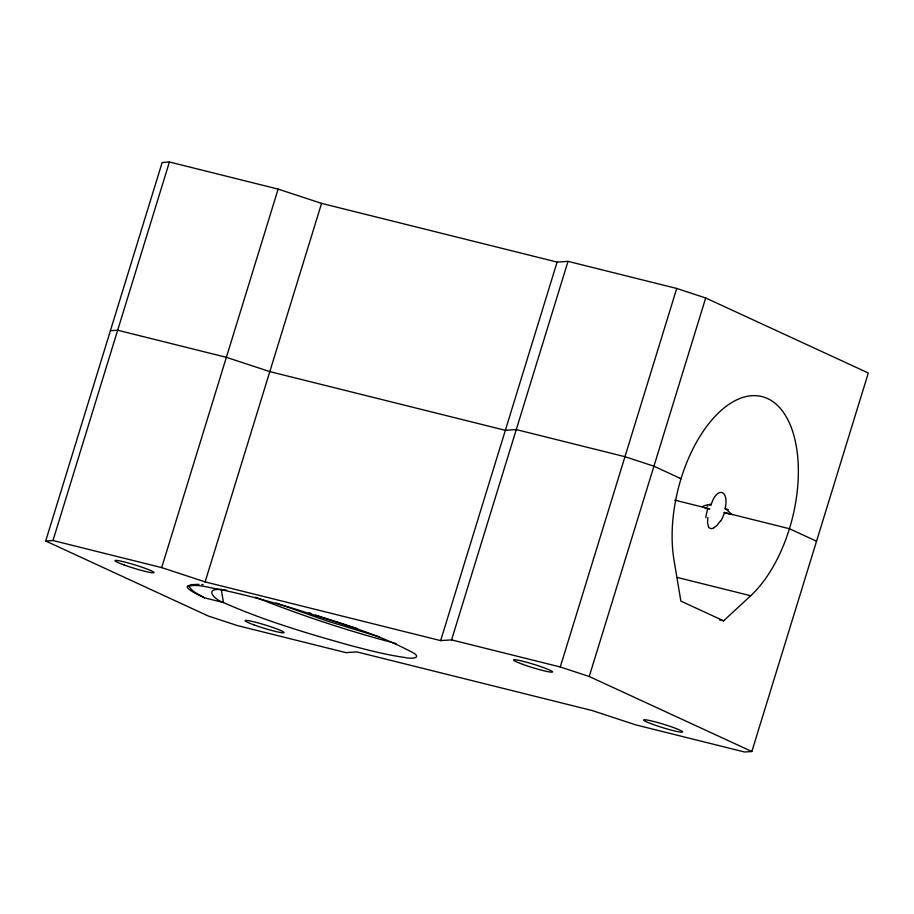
<?xml version="1.0" encoding="UTF-8"?>
<svg xmlns="http://www.w3.org/2000/svg" width="914" height="914" viewBox="0 0 914 914"><rect width="100%" height="100%" fill="white"/><g stroke="black" fill="none" stroke-linecap="round" stroke-linejoin="round"><path stroke-width="1.37" d="M188.89 585.486C191.152 591.941 199.195 594.26 204.462 597.825L223.473 602.566C264.329 620.686 307.344 633.459 350.325 645.455C368.296 650.151 386.348 654.881 404.776 657.474C407.952 658.503 422.051 659.188 414.488 653.556C376.991 632.945 335.015 621.92 294.502 608.804C270.178 601.618 245.695 594.877 220.88 589.599C209.98 588.228 198.258 583.463 187.404 586.411A126.429 10.797 17.1 0 0 204.462 597.825M707.836 517.438L707.539 522.739L708.499 526.727M45.7 541.008L162.155 162.486L169.421 161.995L278.13 189.095L321.568 203.376L557.106 262.09L568.017 261.358L676.726 288.458L705.688 297.975L868.3 372.992L751.845 751.514L744.579 752.005L635.87 724.905L592.432 710.624L356.894 651.911L345.983 652.642L237.274 625.542L208.312 616.025L45.7 541.008L52.978 540.517L161.687 567.617L205.124 581.898L440.651 640.611L451.573 639.88L560.271 666.98L589.233 676.497L751.845 751.514M52.978 540.517L169.421 161.995M161.687 567.617L278.13 189.095M205.124 581.898L321.568 203.376M440.651 640.611L557.106 262.09M451.573 639.88L568.017 261.358M560.271 666.98L676.726 288.458M589.233 676.497L705.688 297.975M720.198 521.197L716.702 525.664L713.537 527.984M187.404 586.4L191.037 584.652L199.046 584.343M723.614 620.823L750.691 595.745A110.411 58.942 -76 0 0 796.437 447.049A110.411 58.942 -76 0 0 719.775 411.688A110.411 58.942 -76 0 0 674.041 560.385L680.873 601.104L723.614 620.823L719.467 619.783M110.4 330.719L117.666 330.228L226.375 357.328L269.813 371.61L505.351 430.323L516.261 429.591L624.97 456.692L653.933 466.209L681.033 478.708L679.902 478.422M222.947 589.884C204.473 587.085 212.139 598.43 223.473 602.566L221.211 589.13M224.113 589.953L226.569 590.147M201.697 584.492L203.114 584.594M674.703 500.118L709.824 508.881A23.741 2.022 17.1 0 0 705.185 508.584M677.388 577.477L750.691 595.745M396.082 643.547C348.314 631.048 301.346 615.476 255.474 597.242M379.584 636.989L326.824 620.88L276.039 603.011M357.294 628.604L315.616 615.076M309.092 612.791L311.263 613.557M816.545 541.225L789.445 528.726L724.116 512.434A23.741 2.022 17.1 0 1 729.189 513.965M702.717 507.236A27.603 2.354 17.1 0 1 703.38 507.27M730.56 514.045A27.603 2.354 17.1 0 1 732.48 514.651M725.225 508.675A44.923 38.685 -50.4 0 1 730.846 513.771M707.687 506.23A23.741 2.022 17.1 0 1 707.162 505.933M709.218 504.905A23.741 2.022 17.1 0 1 711.069 505.214C716.29 486.134 729.635 489.321 725.076 508.71A23.741 2.022 17.1 0 1 728.367 509.681M703.186 506.128A44.923 37.44 -65 0 1 710.978 504.22M705.802 517.758A37.303 24.884 -67.3 0 1 707.893 508.47M724.436 512.526A36.789 36.012 -48.7 0 1 720.54 521.403M713.571 528.098A4.73 3.919 -50.2 0 1 708.441 526.772M254.229 624.993A20.428 1.748 17.1 0 0 284.048 632.602A20.428 1.748 17.1 0 0 255.303 622.171A20.428 1.748 17.1 0 0 254.229 624.993M124.133 564.978A20.428 1.748 17.1 0 0 153.952 572.587A20.428 1.748 17.1 0 0 125.218 562.156A20.428 1.748 17.1 0 0 124.133 564.978M522.728 664.341A20.428 1.748 17.1 0 0 552.547 671.95A20.428 1.748 17.1 0 0 523.802 661.508A20.428 1.748 17.1 0 0 522.728 664.341M652.813 724.356A20.428 1.748 17.1 0 0 682.632 731.965A20.428 1.748 17.1 0 0 653.898 721.523A20.428 1.748 17.1 0 0 652.813 724.356"/></g></svg>
